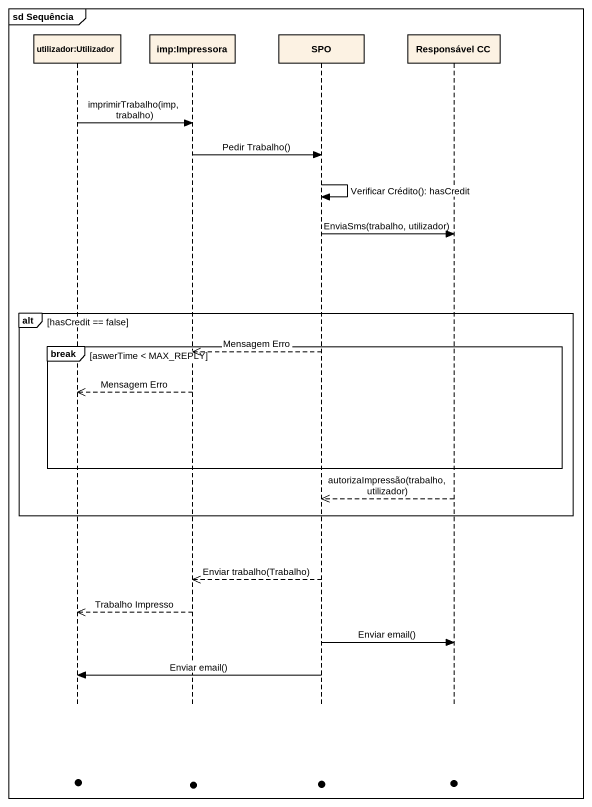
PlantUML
@startuml
mainframe sd Sequência
hide footbox
participant "utilizador:Utilizador" as utilizador_Utilizador
participant "imp:Impressora" as imp_Impressora
participant SPO
participant "Responsável CC" as Responsável_CC

utilizador_Utilizador -> imp_Impressora : imprimirTrabalho(imp, trabalho)
imp_Impressora -> SPO : Pedir Trabalho()
SPO -> SPO : Verificar Crédito(): hasCredit
SPO -> Responsável_CC : EnviaSms(trabalho, utilizador)
alt hasCredit == false
  break aswerTime < MAX_REPLY
    SPO -->> imp_Impressora : Mensagem Erro
    imp_Impressora -->> utilizador_Utilizador : Mensagem Erro
  end
  Responsável_CC -->> SPO : autorizaImpressão(trabalho, utilizador)
end
SPO -->> imp_Impressora : Enviar trabalho(Trabalho)
imp_Impressora -->> utilizador_Utilizador : Trabalho Impresso
SPO -> Responsável_CC : Enviar email()
SPO -> utilizador_Utilizador : Enviar email()
@enduml
